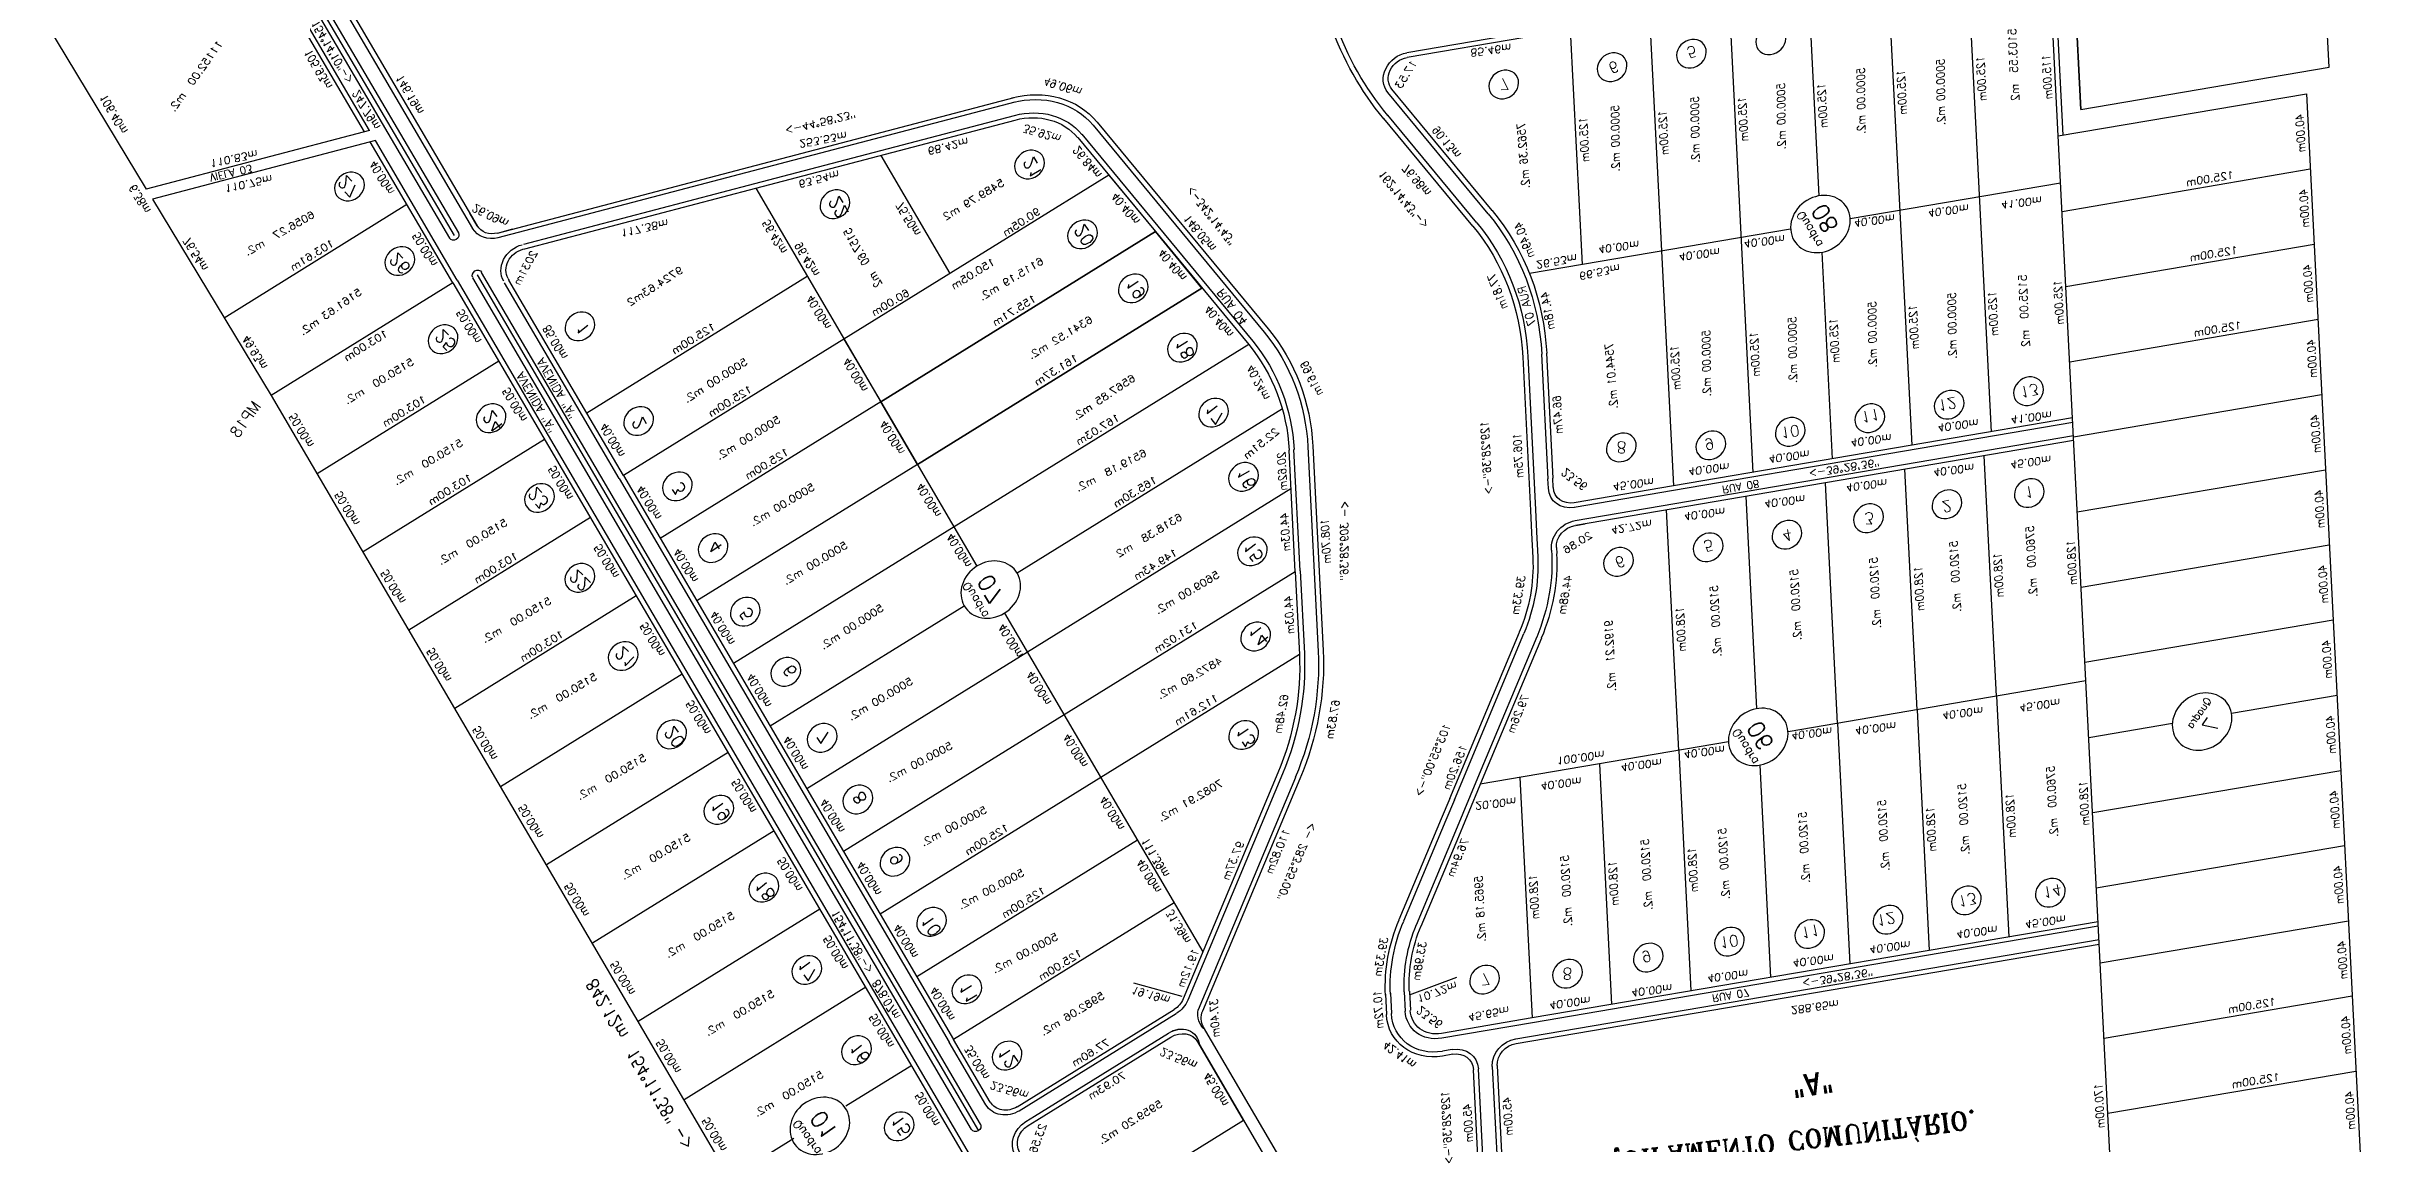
# Model space of a CAD drawing. Extents: x -23785941 to 8798891, y -8418521 to 21897894.
# Drawn here: x -2772817 to -2465343, y 4425605 to 4571250 of the extents above; entities that cross this region are included whole.
import ezdxf
from ezdxf.enums import TextEntityAlignment as Align

# ---------------------------------------------------------------- set-up
doc = ezdxf.new("R2010")
doc.units = 0
doc.header["$MEASUREMENT"] = 0
doc.header["$PDMODE"] = 34
doc.header["$PDSIZE"] = 1
doc.layers.get('0').update_dxf_attribs({"linetype": 'CONTINUOUS'})
for name, color, linetype in [('CALCADA', 3, 'CONTINUOUS'), ('LT', 6, 'CONTINUOUS'), ('REG60_100', 2, 'CONTINUOUS'), ('RUA', 1, 'CONTINUOUS'), ('TER_POLI', 5, 'CONTINUOUS')]:
    doc.layers.add(name, color=color, linetype=linetype)
doc.styles.add('1_5MM', font='romans.shx', dxfattribs={"height": 6})
doc.styles.add('1MM', font='romans.shx', dxfattribs={"height": 4})
doc.styles.add('2_5MM', font='romans.shx', dxfattribs={"height": 10})
doc.styles.add('2MM', font='romans.shx', dxfattribs={"height": 8})
doc.styles.add('3MM', font='romans.shx', dxfattribs={"height": 12})

# ---------------------------------------------------------------- blocks, each defined once
blk = doc.blocks.new('A$C3D774E76')
for p, q in [((-21509, -1887), (-21512.3, -1851.1)), ((-21602.4, -1962.8), (-21611.9, -1860.3)), ((-21552.6, -1958.2), (-21562.1, -1855.7)), ((-21702, -1972), (-21711.5, -1869.5)), ((-21652.2, -1967.4), (-21661.7, -1864.9)), ((-21851.4, -1985.8), (-21860.8, -1883.3)), ((-21801.6, -1981.2), (-21811, -1878.7)), ((-21758.3, -1906.5), (-21761.3, -1874.1)), ((-21950.9, -1995), (-21960.4, -1892.5)), ((-21901.1, -1990.4), (-21910.6, -1887.9)), ((-22089.3, -2010.3), (-22136.3, -1907.1)), ((-22050.5, -2004.2), (-22060, -1901)), ((-22000.7, -1999.6), (-22010.2, -1897.1)), ((-21755.5, -1936.3), (-21758.3, -1906.5)), ((-22095.6, -2010.9), (-22142.7, -1907.6)), ((-22000.7, -1999.6), (-21126.4, -1918.5)), ((-21502.8, -1953.6), (-21506.3, -1916.5)), ((-21751.8, -1976.6), (-21755.5, -1936.3)), ((-21460.9, -1973.6), (-21500.7, -1977.3)), ((-21379.2, -1966), (-21369.9, -2066.5)), ((-21859.2, -2010.6), (-21500.7, -1977.3)), ((-21568.8, -2109.2), (-21580.4, -1984.7)), ((-21568.8, -2109.2), (-21580.4, -1984.7)), ((-21529, -2105.5), (-21540.5, -1981)), ((-21489.1, -2101.8), (-21500.7, -1977.3)), ((-21450, -1982.7), (-21441.8, -2071.3)), ((-21440.5, -1981.8), (-21440.1, -1986.8)), ((-21438, -1981.5), (-21437.6, -1986.5)), ((-21689.7, -2105.3), (-21699.8, -1995.8)), ((-21648.5, -2116.6), (-21660, -1992.1)), ((-21608.6, -2112.9), (-21620.2, -1988.4)), ((-21437.6, -1986.5), (-21430.5, -2062.1)), ((-22000.7, -1999.6), (-22090.4, -2007.9)), ((-21807.8, -2131.4), (-21819.3, -2006.9)), ((-21767.9, -2127.7), (-21779.5, -2003.2)), ((-21728.1, -2124), (-21739.7, -1999.5)), ((-22096.7, -2008.5), (-22202.2, -2018.2)), ((-21899.2, -2011.8), (-21983.8, -2019.7)), ((-21899, -2014.3), (-21983.6, -2022.1)), ((-21859.4, -2008.1), (-21899.2, -2011.8)), ((-21859.2, -2010.6), (-21899, -2014.3)), ((-21887.4, -2138.7), (-21899, -2014.3)), ((-21847.6, -2135), (-21859.2, -2010.6)), ((-22172, -2039.5), (-22018.2, -2025.3)), ((-21984.5, -2022.2), (-21983.6, -2022.1)), ((-22008.2, -2031.1), (-21899.2, -2270.1)), ((-21992.7, -2036.3), (-21992.3, -2037.2)), ((-21992.3, -2037.2), (-21943.6, -2144)), ((-21369.9, -2066.5), (-21170.7, -2048.1)), ((-21466.9, -2063.2), (-21445.2, -2078.1)), ((-21424.4, -2077.6), (-21168.5, -2053.6)), ((-21369.9, -2066.5), (-21419.7, -2071.2)), ((-21419.7, -2071.2), (-21369.9, -2066.5)), ((-21512.9, -2179.2), (-21443.5, -2077.8)), ((-21503, -2186), (-21431.7, -2081.9)), ((-21673.4, -2118.9), (-21457.9, -2098.9)), ((-21634.7, -2265.4), (-21648.5, -2116.6)), ((-21596.5, -2243.3), (-21608.6, -2112.9)), ((-21558.4, -2221.3), (-21568.8, -2109.2)), ((-21943.6, -2144), (-21703.2, -2121.6)), ((-21753, -2288.3), (-21767.9, -2127.7)), ((-21712.7, -2290.3), (-21728.1, -2124)), ((-21847.6, -2135), (-21807.8, -2131.4)), ((-21833.7, -2284.5), (-21847.6, -2135)), ((-21673, -2284.9), (-21686.9, -2135.2)), ((-21943.6, -2144), (-21888.8, -2264)), ((-21379.3, -2157.5), (-21370, -2152.2)), ((-21273.7, -2145), (-21317, -2170)), ((-21372.9, -2167.7), (-21364, -2162.6)), ((-21332.8, -2167.6), (-21335.3, -2163.3)), ((-21330.6, -2166.4), (-21333.1, -2162)), ((-21312.2, -2178.2), (-21268.9, -2153.2)), ((-21371.2, -2166.7), (-21363.5, -2190)), ((-21320.7, -2207.6), (-21343.5, -2168)), ((-21438.9, -2229.2), (-21407.9, -2184)), ((-21917.2, -2201.8), (-21842.1, -2194.8)), ((-21425.4, -2230.8), (-21397.8, -2190.5)), ((-21314.6, -2194.1), (-21167.7, -2448.3)), ((-21431.5, -2271.6), (-21320.7, -2207.6)), ((-21178.1, -2454.3), (-21320.7, -2207.6)), ((-21596.5, -2243.3), (-21558.4, -2221.3)), ((-21445.2, -2238.4), (-21438.9, -2229.2)), ((-21444.2, -2258.2), (-21425.4, -2230.8)), ((-21443.1, -2239.8), (-21436.8, -2230.6)), ((-21646.5, -2286.1), (-21552.4, -2231.7)), ((-21445.2, -2238.4), (-21496.2, -2312.9)), ((-21596.5, -2243.3), (-21652.5, -2275.7)), ((-21411.5, -2306.2), (-21300.7, -2242.2)), ((-21486.3, -2319.7), (-21444.2, -2258.2)), ((-21379, -2362.5), (-21441.5, -2254.3)), ((-21860.6, -2283.2), (-21712.7, -2290.3)), ((-21833.7, -2284.5), (-21793.4, -2286.4)), ((-21391.5, -2340.9), (-21280.7, -2276.8)), ((-21861.1, -2295.2), (-21713.3, -2302.3)), ((-21358.5, -2368), (-21260.7, -2311.5)), ((-21536.4, -2346), (-21524.9, -2339.4)), ((-21391.5, -2340.9), (-21502.3, -2404.9)), ((-21617.3, -2392.8), (-21546.7, -2352)), ((-21546.7, -2352), (-21536.4, -2346)), ((-21521.7, -2351.4), (-21518.9, -2349.8)), ((-21351.5, -2410.1), (-21240.7, -2346.1)), ((-21020.5, -2363.3), (-21540.1, -2663.5)), ((-21611.3, -2403.2), (-21553.7, -2369.9)), ((-21550.7, -2365.3), (-21555, -2367.8)), ((-21549.4, -2367.4), (-21553.7, -2369.9)), ((-21510.7, -2414.4), (-21535.7, -2371.1)), ((-21399.8, -2582.4), (-21525.3, -2365.1)), ((-21525.3, -2365.1), (-21522.8, -2369.4)), ((-21384.5, -2383), (-21482.3, -2439.5)), ((-21331.5, -2444.8), (-21220.6, -2380.7)), ((-21289, -2518.4), (-21364, -2388.5)), ((-21691.9, -2410.9), (-21768.8, -2407.2)), ((-21692.5, -2422.9), (-21779.2, -2418.7)), ((-21727.2, -2539.4), (-21510.7, -2414.4)), ((-21586.4, -2533.2), (-21652.2, -2419.3)), ((-21410.2, -2588.4), (-21510.7, -2414.4)), ((-21351.5, -2410.1), (-21462.3, -2474.2)), ((-21311.5, -2479.4), (-21200.6, -2415.4)), ((-21631.6, -2704.8), (-21788.3, -2433.7)), ((-21747.2, -2504.8), (-21639, -2442.3)), ((-21707.2, -2574.1), (-21490.7, -2449)), ((-21331.5, -2444.8), (-21442.3, -2508.8)), ((-21566, -2538.7), (-21470.7, -2483.6)), ((-21311.5, -2479.4), (-21422.3, -2543.4)), ((-21667.2, -2643.3), (-21450.7, -2518.3)), ((-21687.2, -2608.7), (-21591.9, -2553.7)), ((-21647.1, -2678), (-21430.7, -2552.9)), ((-21518.4, -2650.9), (-21571.4, -2559.2)), ((-21540.1, -2663.5), (-21618, -2708.5)), ((-21612, -2718.9), (-21544.4, -2679.8))]:
    blk.add_line(p, q)
at = {"color": 100}
for p, q in [((-21454.7, -1958.5), (-21996.5, -2008.8)), ((-21996.3, -2011.3), (-21452, -1960.8)), ((-21454.3, -1963.5), (-21996, -2013.7)), ((-22192.8, -2026.8), (-22021.7, -2011.1)), ((-22192.6, -2029.3), (-22021.4, -2013.6)), ((-22192.3, -2031.8), (-22021.2, -2016.1))]:
    blk.add_line(p, q, dxfattribs=at)
at = {"color": 0}
for p, q in [((-22018.2, -2025.3), (-22026.1, -2026.1)), ((-22008.2, -2031.1), (-22005, -2038.3))]:
    blk.add_line(p, q, dxfattribs=at)
at = {"color": 1}
for p, q in [((-21807.8, -2131.4), (-21767.9, -2127.7)), ((-21767.9, -2127.7), (-21753, -2288.3)), ((-21793.4, -2286.4), (-21807.8, -2131.4)), ((-21793.4, -2286.4), (-21807.8, -2131.4)), ((-21753, -2288.3), (-21793.4, -2286.4)), ((-21089.8, -2403.3), (-21027.3, -2511.5)), ((-21124.4, -2423.3), (-21061.9, -2531.5)), ((-21159.1, -2443.3), (-21096.5, -2551.6)), ((-21193.7, -2463.3), (-21131.2, -2571.6)), ((-21477.5, -2771.7), (-20958, -2471.5)), ((-21228.3, -2483.4), (-21165.8, -2591.6)), ((-21263, -2503.4), (-21241.9, -2539.8)), ((-21297.6, -2523.4), (-21235.1, -2631.6)), ((-21332.2, -2543.4), (-21269.7, -2651.6)), ((-21366.9, -2563.4), (-21304.3, -2671.6)), ((-21227, -2565.6), (-21200.4, -2611.6)), ((-21401.5, -2583.4), (-21339, -2691.6)), ((-21436.1, -2603.4), (-21373.6, -2711.7)), ((-21470.8, -2623.4), (-21408.2, -2731.7)), ((-21505.4, -2643.4), (-21442.9, -2751.7)), ((-21540.1, -2663.5), (-21477.5, -2771.7)), ((-21544.4, -2679.8), (-22271.8, -3100.1)), ((-21544.4, -2679.8), (-21481.9, -2788.1)), ((-21481.9, -2788.1), (-22209.2, -3208.3))]:
    blk.add_line(p, q, dxfattribs=at)
blk.add_lwpolyline([(-21767.9, -2127.7), (-21807.8, -2131.4), (-21793.4, -2286.4), (-21753, -2288.3)], close=True)
at = {"color": 5}
for centre in [(-21506.1, -1900.8), (-21688.3, -2120.3), (-21371.5, -2375.5), (-21578.9, -2546.2), (-21232.9, -2551.8)]:
    blk.add_circle(centre, 15, dxfattribs=at)
for centre in [(-21527.7, -1936.6), (-21479.9, -1931.4), (-21630.3, -1947.2), (-21579.6, -1940.3), (-21779.2, -1958.9), (-21728.5, -1955.3), (-21679.6, -1952), (-21828.1, -1964.5), (-21978.9, -1979.7), (-21928.1, -1975.7), (-21876.8, -1971.7), (-22077.4, -1987.1), (-22027.8, -1985.3), (-21560.1, -2002.4), (-21518.6, -1996.8), (-21476, -1993.4), (-21677.7, -2012.6), (-21638.6, -2008.8), (-21598.8, -2005.4), (-21797.7, -2024.6), (-21758.9, -2018.9), (-21718.9, -2017.4), (-21939.8, -2036.4), (-21878.5, -2032.1), (-21836.8, -2028.4), (-21910.5, -2170.1), (-21540.9, -2176.7), (-21353.3, -2200.1), (-21580.7, -2209.5), (-21619.6, -2232.6), (-21328.8, -2233.9), (-21864.4, -2256.8), (-21816, -2257.4), (-21693.9, -2257.2), (-21655.6, -2250.4), (-21775.4, -2261.6), (-21733, -2263.7), (-21309.5, -2269.8), (-21290, -2305.8), (-21267.1, -2339.1), (-21495, -2371.4), (-21247.8, -2373.5), (-21544.9, -2405.2), (-21472.1, -2410.3), (-21230.7, -2409.4), (-21516.5, -2440.5), (-21451.9, -2444.4), (-21206.6, -2444.1), (-21744.6, -2463.4), (-21496.5, -2475.1), (-21432.5, -2480.7), (-21716.8, -2510.3), (-21476.5, -2509.8), (-21413, -2515.1), (-21696.8, -2544.9), (-21456.5, -2544.4), (-21391, -2550.2), (-21676.8, -2579.5), (-21436.5, -2579)]:
    blk.add_circle(centre, 7.5)
for centre, radius, start, end in [((-21454.5, -1961), 2.5, 275.3016, 95.3016), ((-21459.9, -1983.6), 10, 5.3015, 95.304), ((-21428.1, -1980.6), 10, 95.3006, 185.3004), ((-21420.6, -2061.2), 10, 185.3015, 275.3006), ((-21451.7, -2072.2), 10, 325.5787, 5.3015), ((-21423.5, -2087.6), 10, 95.3585, 145.5752), ((-21423.5, -2087.6), 10, 95.3585, 145.5721), ((-21356.5, -2175.5), 15, 30.0187, 120.0187), ((-21334.3, -2234.5), 77.2, 120.0187, 145.5787), ((-21306, -2189.1), 10, 120.0187, 210.0187), ((-21859, -2250.4), 32.8, 204.5223, 267.2501), ((-21685.3, -2275), 136.1, 267.2501, 300.0187), ((-21685.3, -2275), 148.1, 267.2501, 300.0187)]:
    blk.add_arc(centre, radius, start, end)
at = {"color": 100}
for centre, start, end in [((-22021.4, -2013.6), 275.2625, 95.2625), ((-21996.3, -2011.3), 95.3016, 275.3016)]:
    blk.add_arc(centre, 2.5, start, end, dxfattribs=at)
at = {"color": 0}
for centre, radius, start, end in [((-22017.3, -2035.3), 10, 24.5223, 95.2592), ((-21983.6, -2032.2), 10, 95.2592, 204.5223), ((-21356.5, -2175.5), 27, 30.0187, 120.0187), ((-21334.3, -2234.5), 89.2, 120.0187, 145.5787), ((-21322, -2161.4), 10, 210.0187, 300.0157), ((-21628.5, -2100), 140.1, 300.0187, 325.5787), ((-21628.5, -2100), 152.1, 300.0187, 325.5787), ((-21859, -2250.4), 44.8, 204.5223, 267.2501), ((-21707.4, -2180.6), 121.8, 267.2501, 300.0187), ((-21707.4, -2180.6), 109.8, 267.2501, 300.0187), ((-21569, -2263), 88.2, 300.0187, 325.579), ((-21569, -2263), 100.2, 300.0187, 325.579), ((-21516.7, -2360.1), 10, 120.0187, 210.0187), ((-21544.4, -2376.1), 10, 30.0187, 120.0187), ((-21778.1, -2601.7), 194.8, 87.2501, 104.7637), ((-21779.6, -2428.7), 10, 87.2475, 210.0185)]:
    blk.add_arc(centre, radius, start, end, dxfattribs=at)
for p in [(-22010.2, -1897.1), (-21454.5, -1961), (-21465.8, -1974.1), (-21449.5, -1987.6), (-21437.6, -1986.5), (-21996.3, -2011.3), (-21983.6, -2022.1), (-22005, -2038.3), (-21992.3, -2037.2), (-21431, -2057.2), (-21442.4, -2064.9), (-21414.7, -2070.7), (-21447.1, -2083.1), (-21409.2, -2076.2), (-21440.4, -2094.6), (-21370, -2152.2), (-21379.3, -2157.5), (-21364, -2162.6), (-21333.1, -2162), (-21372.9, -2167.7), (-21343.5, -2168), (-21312.7, -2167.5), (-21512.9, -2179.2), (-21503, -2186), (-21407.9, -2184), (-21306.7, -2177.9), (-21398, -2190.8), (-21312.1, -2198.4), (-21558.4, -2221.3), (-21552.4, -2231.7), (-21888.8, -2264), (-21899.7, -2269), (-21860.6, -2283.2), (-21652.5, -2275.7), (-21646.5, -2286.1), (-21861.1, -2295.2), (-21712.7, -2290.3), (-21713.3, -2302.3), (-21496.2, -2312.9), (-21486.3, -2319.7), (-21524.9, -2339.4), (-21518.9, -2349.8), (-21553.7, -2369.9), (-21533.2, -2375.4), (-21522.8, -2369.4), (-21617.3, -2392.8), (-21768.8, -2407.2), (-21611.3, -2403.2), (-21779.2, -2418.7), (-21769.3, -2419.2), (-21691.9, -2410.9), (-21692.5, -2422.9), (-21788.3, -2433.7)]:
    blk.add_point(p)
blk.add_point((-22026.1, -2026.1), dxfattribs=at)
at = {"layer": 'CALCADA'}
for p, q in [((-22000.5, -2002.1), (-21126.1, -1921)), ((-21461.1, -1971.1), (-21500.9, -1974.8)), ((-21859.4, -2008.1), (-21500.9, -1974.8)), ((-21447.5, -1982.4), (-21439.3, -2071)), ((-21440.1, -1986.8), (-21433, -2062.4)), ((-22000.5, -2002.1), (-22089.3, -2010.3)), ((-22095.6, -2010.9), (-22201.1, -2020.6)), ((-22172.2, -2037), (-22018.5, -2022.8)), ((-22006, -2030.1), (-21896.9, -2269.1)), ((-21994.6, -2038.2), (-21945.9, -2145)), ((-21510.9, -2180.6), (-21441.4, -2079.2)), ((-21505.1, -2184.6), (-21433.8, -2080.5)), ((-21945.9, -2145), (-21891.1, -2265)), ((-21272.4, -2147.2), (-21315.7, -2172.2)), ((-21378.1, -2159.7), (-21368.8, -2154.3)), ((-21374.2, -2165.5), (-21365.3, -2160.4)), ((-21311, -2180.4), (-21267.7, -2155.4)), ((-21318.5, -2206.3), (-21341.4, -2166.8)), ((-21436.8, -2230.6), (-21405.9, -2185.4)), ((-21427.5, -2229.4), (-21399.9, -2189.1)), ((-21316.8, -2195.3), (-21169.9, -2449.6)), ((-21176, -2453.1), (-21318.5, -2206.3)), ((-21647.8, -2283.9), (-21553.6, -2229.5)), ((-21595.3, -2245.5), (-21557.1, -2223.5)), ((-21446.3, -2256.8), (-21427.5, -2229.4)), ((-21443.1, -2239.8), (-21494.2, -2314.3)), ((-21595.3, -2245.5), (-21651.3, -2277.8)), ((-21488.4, -2318.3), (-21446.3, -2256.8)), ((-21860.7, -2285.7), (-21712.8, -2292.8)), ((-21861, -2292.7), (-21713.1, -2299.8)), ((-21535.1, -2348.2), (-21523.6, -2341.6)), ((-21545.5, -2354.2), (-21535.1, -2348.2)), ((-21616, -2395), (-21545.5, -2354.2)), ((-21612.5, -2401), (-21555, -2367.8)), ((-21508.6, -2413.1), (-21533.6, -2369.8)), ((-21401.9, -2583.7), (-21527.5, -2366.3)), ((-21692.3, -2420.4), (-21779, -2416.2)), ((-21692, -2413.4), (-21768.9, -2409.7)), ((-21408, -2587.2), (-21508.6, -2413.1)), ((-21633.8, -2706.1), (-21790.5, -2434.9)), ((-21538.8, -2665.6), (-21616.7, -2710.6))]:
    blk.add_line(p, q, dxfattribs=at)
for centre, radius, start, end in [((-21459.9, -1983.6), 12.5, 5.3015, 95.304), ((-21428.1, -1980.6), 12.5, 95.3006, 185.3004), ((-22017.3, -2035.3), 12.5, 24.5223, 95.2592), ((-21983.6, -2032.2), 12.5, 95.2592, 204.5223), ((-21420.6, -2061.2), 12.5, 185.3015, 207.7714), ((-21420.6, -2061.2), 12.5, 185.3015, 207.7714), ((-21422.7, -2061.8), 10.4, 182.9329, 297.7179), ((-21451.7, -2072.2), 12.5, 325.5787, 5.3015), ((-21425.2, -2090.1), 12.9, 78.8485, 131.8932), ((-21356.5, -2175.5), 24.5, 30.0187, 120.0187), ((-21334.3, -2234.5), 86.7, 120.0187, 145.5787), ((-21356.5, -2175.5), 17.5, 30.0187, 120.0187), ((-21334.3, -2234.5), 79.7, 120.0187, 145.5787), ((-21322, -2161.4), 12.5, 210.0187, 300.0157), ((-21628.5, -2100), 142.6, 300.0187, 325.5787), ((-21628.5, -2100), 149.6, 300.0187, 325.5787), ((-21306, -2189.1), 12.5, 120.0187, 210.0187), ((-21859, -2250.4), 42.3, 204.5223, 267.2501), ((-21859, -2250.4), 35.3, 204.5223, 267.2501), ((-21707.4, -2180.6), 119.3, 267.2501, 300.0187), ((-21707.4, -2180.6), 112.3, 267.2501, 300.0187), ((-21569, -2263), 90.7, 300.0187, 325.579), ((-21569, -2263), 97.7, 298.6525, 325.579), ((-21516.7, -2360.1), 12.5, 115.6345, 210.0187), ((-21544.4, -2376.1), 12.5, 30.0187, 120.0187), ((-21685.3, -2275), 138.6, 267.2501, 300.0187), ((-21778.1, -2601.7), 192.3, 87.2501, 104.7637), ((-21685.3, -2275), 145.6, 267.2501, 300.0187), ((-21779.6, -2428.7), 12.5, 87.2475, 210.0185)]:
    blk.add_arc(centre, radius, start, end, dxfattribs=at)
at = {"layer": 'TER_POLI'}
for p, q in [((-22010.2, -1897.1), (-21171.7, -1819.3)), ((-22136.3, -1907.1), (-22010.2, -1897.1)), ((-22248.8, -1916.1), (-22142.7, -1907.6))]:
    blk.add_line(p, q, dxfattribs=at)
at = {"color": 1}
for s, height, rotation, style, p in [('842.12m  154°11\'38" ->', 6, 5.3015, '2MM', (-21592.5, -1848.5)), ('154%%d11\'38"->  878.07m', 4, 5.3015, '1MM', (-21562.7, -1964.6)), ('154%%d14\'10"->  247.79m', 4, 5.2592, '1MM', (-22128.2, -2017.5)), ('129%%d28\'36"->', 4, 30.0156, '1MM', (-21300.2, -2143.3)), ('<- 283%%d55\'00"', 4, 55.5787, '1MM', (-21467.6, -2161.2)), (' 103%%d55\'00"->', 4, 55.5787, '1MM', (-21468.8, -2244.1)), ('<- 309%%d28\'36"', 4, 32.8453, '1MM', (-21594.5, -2271.4)), ('<-342°14\'43"', 4, 358.4394, '1MM', (-21782.2, -2312.5)), ('<-39%%d28\'36" ', 4, 300.3939, '1MM', (-21237.7, -2338.8)), ('129%%d28\'36"-> ', 4, 30.0187, '1MM', (-21583.6, -2349.4)), ('162%%d14\'43"->', 4, 357.2501, '1MM', (-21726.4, -2391.7)), ('<-39%%d28\'36" ', 4, 300.3939, '1MM', (-21461.9, -2487))]:
    blk.add_text(s, height=height, rotation=rotation, dxfattribs=dict(at, style=style)).set_placement(p, align=Align.MIDDLE)
at = {"style": '1MM'}
for s, rotation, p in [('125.00m', 120.0187, (-21056, -2469.8)), ('125.00m', 120.0187, (-21090.6, -2489.8)), ('40.00m', 30.0187, (-21011.9, -2498.1)), ('40.00m', 30.0187, (-21046.6, -2518.1)), ('40.00m', 30.0187, (-21081.2, -2538.1)), ('40.00m', 30.0187, (-21115.9, -2558.1)), ('40.00m', 30.0187, (-21150.5, -2578.1)), ('40.00m', 30.0187, (-21185.1, -2598.1)), ('40.00m', 30.0187, (-21219.8, -2618.1)), ('40.00m', 30.0187, (-21254.4, -2638.1)), ('125.00m', 30.0187, (-21591, -2650.2)), ('40.00m', 30.0187, (-21289, -2658.2)), ('125.00m', 120.0187, (-21402.3, -2669.9)), ('40.00m', 30.0187, (-21323.7, -2678.2)), ('125.00m', 120.0187, (-21437, -2689.9)), ('125.00m', 120.0187, (-21471.6, -2709.9)), ('40.00m', 30.0187, (-21358.3, -2698.2)), ('40.00m', 30.0187, (-21392.9, -2718.2)), ('40.00m', 30.0187, (-21427.6, -2738.2)), ('40.00m', 30.0187, (-21462.2, -2758.2))]:
    blk.add_text(s, height=4, rotation=rotation, dxfattribs=at).set_placement(p, align=Align.MIDDLE)
at = {"color": 1, "attachment_point": 1}
for s, insert, char_height, width, rotation, style in [('MP18', (-22014.5, -1888.6), 6, 94.398, 69.4954, '1_5MM'), ('01', (-21513.1, -1898.6), 8, 13.788, 0.7277, '2MM'), ('07', (-21696.9, -2117.1), 8, 20.682, 5.0339, '2MM'), ('06', (-21379.7, -2373.3), 8, 20.682, 5.0339, '2MM'), ('08', (-21588.3, -2546.2), 8, 20.682, 5.0339, '2MM'), ('7', (-21233.3, -2555.8), 8, 8.716, 69.4954, '2MM')]:
    blk.add_mtext(s, dxfattribs=dict(at, insert=insert, char_height=char_height, width=width, rotation=rotation, style=style))
at = {"color": 1, "char_height": 4, "attachment_point": 1, "style": '1MM'}
for insert, rotation in [((-21516.2, -1890.6), 0.7277), ((-21699.7, -2110.3), 5.0339), ((-21382.5, -2366.6), 5.0339), ((-21591.2, -2539.4), 5.0339), ((-21242.8, -2560.5), 69.4954)]:
    blk.add_mtext('Quadra', dxfattribs=dict(at, insert=insert, rotation=rotation))
at = {"attachment_point": 1}
for s, insert, char_height, width, rotation, style in [('15', (-21485.6, -1929.3), 6, 2.438, 359.6141, '1_5MM'), ('VIELA 03', (-22125.1, -1934.8), 4, 603.212, 296.5427, '1MM'), ('17', (-21585.3, -1937.7), 6, 0.813, 359.8022, '1_5MM'), ('16', (-21531.4, -1934), 6, 3.251, 359.0145, '1_5MM'), ('19', (-21684.5, -1949.5), 6, 1.625, 0.5141, '1_5MM'), ('18', (-21634.5, -1943.6), 6, 4.064, 357.4071, '1_5MM'), ('22', (-21832.3, -1959.9), 6, 3.251, 352.4215, '1_5MM'), ('21', (-21783.2, -1955.6), 6, 4.064, 351.5789, '1_5MM'), ('20', (-21732.3, -1952.5), 6, 2.438, 359.3104, '1_5MM'), ('24', (-21931.9, -1972.3), 6, 2.438, 359.3104, '1_5MM'), ('23', (-21882.7, -1967.7), 6, 4.876, 354.5001, '1_5MM'), ('27', (-22083.3, -1983.1), 6, 4.876, 354.5001, '1_5MM'), ('26', (-22032, -1980.8), 6, 3.251, 352.4215, '1_5MM'), ('25', (-21982.8, -1976.5), 6, 4.064, 351.5789, '1_5MM'), ('11', (-21522.6, -1993.9), 6, 3.251, 4.7176, '1_5MM'), ('12', (-21481, -1990.2), 6, 3.251, 1.7616, '1_5MM'), ('8', (-21641.7, -2007.1), 6, 4.927, 1.0523, '1_5MM'), ('9', (-21602.8, -2004.2), 6, 7.631, 10.8017, '1_5MM'), ('10', (-21564.5, -1998), 6, 2.438, 0.2492, '1_5MM'), ('5', (-21760.4, -2015.8), 6, 8.212, 0.0702, '1_5MM'), ('6', (-21721.2, -2016.4), 6, 3.942, 1.6759, '1_5MM'), ('7', (-21680.5, -2010.6), 6, 3.942, 1.1608, '1_5MM'), ('2', (-21880.9, -2028.9), 6, 11.198, 6.5852, '1_5MM'), ('3', (-21838.5, -2025.6), 6, 7.465, 2.8532, '1_5MM'), ('4', (-21800.8, -2022.9), 6, 5.226, 1.9776, '1_5MM'), ('1', (-21940.7, -2033.7), 6, 1.625, 358.5458, '1_5MM'), ('13', (-21545.6, -2174.3), 6, 4.876, 1.1422, '1_5MM'), ('14', (-21586, -2207.9), 6, 2.438, 358.3314, '1_5MM'), ('7', (-21352.1, -2197.1), 6, 3.942, 306.6149, '1_5MM'), ('15', (-21625.1, -2229.9), 6, 2.438, 0.0336, '1_5MM'), ('8', (-21328, -2230.3), 6, 3.677, 311.6198, '1_5MM'), ('16', (-21660.3, -2248.8), 6, 3.251, 6.0382, '1_5MM'), ('19', (-21780.5, -2259.7), 6, 16, 2.1698, '1_5MM'), ('18', (-21738, -2261.7), 6, 4.064, 4.0416, '1_5MM'), ('17', (-21698.9, -2254.4), 6, 0.813, 359.2246, '1_5MM'), ('9', (-21308.8, -2266.3), 6, 5.883, 297.0122, '1_5MM'), ('11', (-21267.5, -2334.7), 6, 25, 297.6447, '1_5MM'), ('6', (-21492.4, -2369), 6, 3.942, 288.9229, '1_5MM'), ('12', (-21248.3, -2367.5), 6, 25, 299.3663, '1_5MM'), ('8', (-21544, -2401.7), 6, 3.677, 311.6198, '1_5MM'), ('5', (-21470.8, -2407.9), 6, 8.212, 292.4424, '1_5MM'), ('9', (-21515.8, -2437.1), 6, 5.883, 297.0122, '1_5MM'), ('4', (-21449.9, -2441), 6, 5.226, 298.5498, '1_5MM'), ('7', (-21743.4, -2460.3), 6, 3.942, 306.6149, '1_5MM'), ('3', (-21431.5, -2477.3), 6, 7.465, 312.1202, '1_5MM'), ('6', (-21714.2, -2507.9), 6, 3.942, 288.9229, '1_5MM'), ('11', (-21476.8, -2505.4), 6, 25, 297.6447, '1_5MM'), ('2', (-21410.4, -2511.2), 6, 11.198, 297.6479, '1_5MM'), ('12', (-21457, -2538.4), 6, 25, 299.3663, '1_5MM'), ('5', (-21695.5, -2542.5), 6, 8.212, 292.4424, '1_5MM'), ('1', (-21389.8, -2547.1), 6, 5.972, 298.7256, '1_5MM')]:
    blk.add_mtext(s, dxfattribs=dict(at, insert=insert, char_height=char_height, width=width, rotation=rotation, style=style))
at = {"char_height": 6, "attachment_point": 1, "style": '1_5MM'}
for s, insert, rotation in [('22', (-21914.4, -2168.1), 5.3805), ('21', (-21868.2, -2254.7), 5.3805), ('20', (-21821.2, -2255), 2.6745), ('10', (-21289.9, -2300.3), 300.8623), ('13', (-21230, -2404.5), 296.7253), ('14', (-21206.3, -2439.9), 299.4213), ('10', (-21496.4, -2469.7), 300.8623), ('13', (-21435.8, -2574.1), 296.7253)]:
    blk.add_mtext(s, dxfattribs=dict(at, insert=insert, rotation=rotation))
at = {"layer": 'LT', "attachment_point": 1}
for s, insert, char_height, width, rotation, style in [('\\Fromant.shx;EQUIPAMENTO COMUNITÁRIO.', (-21232.5, -2184.7), 10, 664.18, 303.099, '2_5MM'), ('\\fImpact|b0|i0|c0|p34;"A"', (-21199.1, -2286.1), 12, 85.392, 300.9448, '3MM')]:
    blk.add_mtext(s, dxfattribs=dict(at, insert=insert, char_height=char_height, width=width, rotation=rotation, style=style))
at = {"layer": 'REG60_100', "style": '1MM'}
for s, rotation, p in [('50.00m', 5.2784, (-21586.6, -1862)), ('50.00m', 5.2784, (-21536.9, -1857.4)), ('50.00m', 5.2784, (-21736, -1875.8)), ('50.00m', 5.2784, (-21686.2, -1871.2)), ('50.00m', 5.2784, (-21636.4, -1866.6)), ('50.00m', 5.2784, (-21835.6, -1885)), ('50.00m', 5.2784, (-21785.8, -1880.4)), ('50.00m', 5.2784, (-21935.2, -1894.1)), ('50.00m', 5.2784, (-21885.4, -1889.6)), ('6.38m', 5.2784, (-22140.6, -1902.3)), ('76.54m', 4.5787, (-22097.9, -1908.1)), ('49.93m', 4.5548, (-22034.8, -1903)), ('50.00m', 5.2784, (-21984.9, -1898.7)), ('106.40m', 5.2762, (-22186.9, -1916.4)), ('103.00m', 95.2784, (-21909.9, -1939.5)), ('103.00m', 95.2784, (-21860.1, -1934.9)), ('103.00m', 95.2784, (-21810.3, -1930.3)), ('110.83m', 297.2575, (-22127.5, -1950.5)), ('110.75m', 297.2575, (-22111.6, -1949)), ('103.00m', 95.2784, (-22001.5, -1948)), ('103.00m', 95.2784, (-21959.7, -1944.1)), ('103.61m', 95.2592, (-22059.2, -1953)), ('50.00m', 5.302, (-21528.1, -1951.8)), ('50.00m', 5.302, (-21478.3, -1947.1)), ('50.00m', 5.302, (-21627.7, -1961)), ('50.00m', 5.302, (-21577.9, -1956.4)), ('50.00m', 5.2784, (-21777, -1974.9)), ('50.00m', 5.2784, (-21727.3, -1970.4)), ('50.00m', 5.4451, (-21677.5, -1965.7)), ('23.56m', 53.116, (-21427.8, -1979.9)), ('50.00m', 5.302, (-21876.6, -1984.1)), ('50.00m', 5.2067, (-21826.8, -1979.5)), ('40.00m', 5.3006, (-21560.1, -1986.8)), ('40.00m', 5.3006, (-21520.2, -1983.1)), ('35.00m', 5.304, (-21482.9, -1979.7)), ('23.56m', 326.235, (-21459.6, -1984.5)), ('50.00m', 5.2906, (-22024.8, -1998.3)), ('50.00m', 5.2906, (-21976.2, -1993.3)), ('50.00m', 5.302, (-21926.4, -1988.7)), ('40.00m', 5.3006, (-21679.6, -1997.9)), ('40.00m', 5.3006, (-21639.7, -1994.2)), ('40.00m', 5.3006, (-21599.9, -1990.5)), ('105.93m', 5.2762, (-22139.8, -2008.5)), ('40.00m', 5.2592, (-22070.8, -2002.1)), ('40.00m', 5.3023, (-21799, -2009)), ('40.00m', 5.2992, (-21759.2, -2005.3)), ('40.00m', 5.3006, (-21719.4, -2001.6)), ('40.00m', 5.3015, (-21878.7, -2016.4)), ('40.00m', 5.3076, (-21838.9, -2012.7)), ('77.60m', 95.3015, (-21449.9, -2026.6)), ('70.93m', 95.3015, (-21430, -2023.5)), ('26.09m', 335.4841, (-22018.1, -2033.4)), ('2031m', 62.4206, (-21983.8, -2032.2)), ('85.00m', 5.309, (-21940.9, -2022.2)), ('125.00m', 95.3015, (-21498.9, -2039.9)), ('146.19m', 5.2592, (-22098.5, -2036.7)), ('125.00m', 95.3015, (-21578.6, -2047.3)), ('125.00m', 95.3015, (-21538.7, -2043.6)), ('125.00m', 95.3015, (-21857.4, -2073.2)), ('125.00m', 95.3015, (-21817.5, -2069.5)), ('19.19m', 326.235, (-21455.5, -2066.5)), ('23.56m', 332.2376, (-21418.3, -2059.1)), ('45.00m', 5.3006, (-21392.6, -2064.6)), ('125.00m', 95.3015, (-21897.2, -2076.9)), ('117.38m', 297.0414, (-21962.2, -2089.7)), ('19.12m', 55.5787, (-21455.8, -2088.7)), ('37.40m', 30.0298, (-21424.8, -2084.6)), ('31.39m', 5.3015, (-21477.2, -2096.6)), ('40.00m', 5.3015, (-21589.1, -2107)), ('40.00m', 5.3015, (-21549.3, -2103.3)), ('111.39m', 5.3015, (-21515.4, -2107.4)), ('40.00m', 5.3015, (-21509.4, -2099.6)), ('40.00m', 5.3015, (-21716.1, -2119.1)), ('40.00m', 5.3015, (-21659.1, -2113.3)), ('40.00m', 5.3015, (-21628.9, -2110.7)), ('40.00m', 5.3015, (-21867.9, -2132.9)), ('40.00m', 5.3015, (-21828.1, -2129.2)), ('40.00m', 5.3015, (-21788.2, -2125.5)), ('40.00m', 5.3015, (-21748.4, -2121.8)), ('97.37m', 55.5787, (-21488.7, -2136.8)), ('56.42m', 5.3015, (-21915.9, -2137.4)), ('96.42m', 5.3014, (-21895.2, -2143.5)), ('42.41m', 345.0187, (-21347.7, -2145.6)), ('110.82m', 55.5754, (-21478.2, -2156.8)), ('10.72m', 30.0298, (-21375, -2150.5)), ('45.00m', 30.0156, (-21295.2, -2152.8)), ('63.54m', 294.5222, (-21926.8, -2171.2)), ('60.00m', 96.2414, (-21848.7, -2163.4)), ('112.61m', 95.3015, (-21567.6, -2165.6)), ('39.33m', 42.804, (-21397.7, -2166.6)), ('253.53m', 299.3155, (-21942.9, -2184.1)), ('131.02m', 95.3015, (-21606.6, -2178.5)), ('33.98m', 42.6329, (-21383.2, -2180.3)), ('10.72m', 288.5915, (-21363.3, -2178.3)), ('23.56', 345.0187, (-21354.5, -2168)), ('45.00m', 30.0151, (-21285.2, -2170.1)), ('149.43m', 95.3015, (-21645.5, -2191.3)), ('45.65m', 298.8484, (-21336.7, -2192.1)), ('75.50m', 5.3014, (-21880, -2194.3)), ('150.05m', 95.3015, (-21834.4, -2203.7)), ('161.37m', 95.3015, (-21764.5, -2208.4)), ('167.03m', 95.3015, (-21724.4, -2207.5)), ('165.30m', 95.3015, (-21684.5, -2204.2)), ('62.48m', 42.7531, (-21538.2, -2197.4)), ('155.71m', 95.3015, (-21804.6, -2209.2)), ('67.83m', 42.7531, (-21518.9, -2215.8)), ('76.94m', 55.5787, (-21416.5, -2224.8)), ('40.00m', 302.7778, (-21314.9, -2226.7)), ('68.42m', 295.0144, (-21899.1, -2230.6)), ('90.05m', 93.163, (-21841.6, -2237.2)), ('44.03m', 30.0187, (-21579.5, -2228.8)), ('156.20m', 55.3804, (-21457.5, -2249.5)), ('128.00m', 30.0187, (-21374.1, -2243)), ('44.03m', 30.0187, (-21617.6, -2250.9)), ('20.00m', 302.9325, (-21427.7, -2254.9)), ('35.92m', 326.9697, (-21873.9, -2270.6)), ('22.51m', 86.5905, (-21664.7, -2266.8)), ('20.62m', 30.0187, (-21645.6, -2267.1)), ('108.70m', 30.0187, (-21600.3, -2264)), ('40.00m', 302.7778, (-21293.6, -2262)), ('128.00m', 30.0187, (-21354.1, -2277.7)), ('49.06m', 326.9697, (-21887.9, -2292.1)), ('26.84m', 357.2501, (-21846.5, -2279.8)), ('40.40m', 357.2501, (-21813.4, -2281.4)), ('40.40m', 357.2501, (-21773, -2283.4)), ('40.40m', 357.2501, (-21732.7, -2285.3)), ('40.24m', 9.0308, (-21692.8, -2283.1)), ('79.26m', 55.5787, (-21460.6, -2289.2)), ('40.00m', 302.7778, (-21415.1, -2286)), ('100.00m', 302.0895, (-21420.3, -2300.9)), ('40.00m', 302.7778, (-21275.1, -2295.5)), ('148.05m', 357.2501, (-21778.2, -2303.1)), ('69.61m', 9.275, (-21677.1, -2304.9)), ('128.00m', 30.0187, (-21334.1, -2312.3)), ('39.33m', 42.7987, (-21513.3, -2323.2)), ('40.00m', 302.7778, (-21397.2, -2322.4)), ('288.65m', 301.4173, (-21232.8, -2320.4)), ('40.00m', 302.7778, (-21253.9, -2333)), ('44.68m', 42.7987, (-21498.1, -2341.4)), ('40.00m', 302.7778, (-21382.3, -2350.5)), ('106.75m', 29.8781, (-21575.3, -2363)), ('20.86', 94.6569, (-21517, -2361)), ('40.00m', 302.7778, (-21234.8, -2366.6)), ('23.56', 345.0187, (-21546, -2377.9)), ('128.00m', 30.0187, (-21444.9, -2376.4)), ('66.47m', 30.0223, (-21580.5, -2390)), ('42.72m', 300.0187, (-21506.1, -2386.6)), ('45.00m', 302.7478, (-21524.4, -2399.5)), ('40.00m', 302.7778, (-21355.3, -2397.4)), ('40.00m', 302.7778, (-21213, -2404.6)), ('170.00m', 30.0187, (-21096.1, -2402.3)), ('76.98m', 356.982, (-21730.7, -2402.2)), ('77.81m', 13.6345, (-21654.8, -2401.8)), ('44.18m', 23.9491, (-21629.9, -2415.8)), ('40.00m', 302.7778, (-21487.9, -2418.6)), ('40.00m', 302.7778, (-21336.7, -2423.6)), ('128.00m', 30.0187, (-21274.1, -2416.2)), ('17.53', 65.6854, (-21781.2, -2428.7)), ('90.13m', 357.2501, (-21737.7, -2424.7)), ('40.49m', 13.6345, (-21668.9, -2426.9)), ('26.53m', 299.3518, (-21648.6, -2433.5)), ('40.00m', 302.7778, (-21506.4, -2433.1)), ('45.00m', 301.8681, (-21195.1, -2434.1)), ('66.53m', 297.3417, (-21629.8, -2447.1)), ('40.00m', 302.7778, (-21634.6, -2461.7)), ('125.00m', 30.0187, (-21562.8, -2449.1)), ('40.00m', 302.7778, (-21467.2, -2453.3)), ('40.00m', 302.7778, (-21314.9, -2461.7)), ('128.00m', 30.0187, (-21254.1, -2450.9)), ('85.46m', 302.0038, (-21763.9, -2468.4)), ('40.00m', 302.7778, (-21485.7, -2467.8)), ('125.00m', 30.0187, (-21694, -2478.9)), ('128.00m', 30.0187, (-21384.9, -2480.3)), ('40.00m', 302.7778, (-21604.9, -2490.8)), ('125.00m', 30.0187, (-21542.8, -2483.7)), ('40.00m', 302.7778, (-21447.6, -2489.6)), ('45.00m', 301.8681, (-21293.2, -2493.8)), ('128.00m', 30.0187, (-21235.5, -2482.9)), ('40.00m', 302.7778, (-21466.1, -2504.2)), ('125.00m', 30.0187, (-21671.1, -2511.6)), ('128.00m', 30.0187, (-21364.9, -2514.9)), ('40.00m', 302.7778, (-21589.4, -2519.7)), ('125.00m', 30.0187, (-21522.8, -2518.4)), ('40.00m', 302.7778, (-21425.8, -2527.7)), ('125.00m', 30.0187, (-21651.1, -2546.3)), ('40.00m', 302.7778, (-21444.2, -2542.2)), ('128.00m', 30.0187, (-21346.4, -2546.9)), ('125.00m', 30.0187, (-21502.8, -2553)), ('45.00m', 301.8681, (-21404.1, -2559.8)), ('40.00m', 302.7778, (-21562.6, -2568.3)), ('41.00m', 303.2017, (-21423.8, -2572.8)), ('125.00m', 30.0187, (-21631.1, -2580.9)), ('125.00m', 30.0187, (-21482.8, -2587.6)), ('40.00m', 302.7778, (-21542.8, -2599.8)), ('125.00m', 30.0187, (-21611, -2615.5)), ('125.00m', 30.0187, (-21466.3, -2616.2)), ('41.00m', 303.2017, (-21522.4, -2630.4)), ('125.00m', 30.0187, (-21591, -2650.2)), ('115.00m', 30.0187, (-21570.2, -2676.2))]:
    blk.add_text(s, height=4, rotation=rotation, dxfattribs=at).set_placement(p, align=Align.MIDDLE)
for s, rotation, p in [('5150.00  m2.', 96.2615, (-21579.4, -1901.7)), ('5150.00  m2.', 96.2615, (-21527.4, -1897.6)), ('5150.00  m2.', 96.2615, (-21676.3, -1913.9)), ('5150.00  m2.', 96.2615, (-21627.1, -1908.6)), ('5150.00  m2.', 96.2615, (-21778.3, -1923.6)), ('5150.00  m2.', 96.2615, (-21726.2, -1919.5)), ('5150.00  m2.', 96.2615, (-21876.1, -1932.9)), ('5150.00  m2.', 96.2615, (-21827, -1927.6)), (' 6056.27  m2.', 97.4793, (-22076.2, -1947.7)), ('5161.63 m2.', 91.6252, (-22024.8, -1943.9)), ('5150.00  m2.', 96.2615, (-21978.1, -1942.6)), ('5150.00  m2.', 96.2615, (-21926.1, -1938.5)), ('11152.00  m2.', 69.4954, (-22173.8, -1960.2)), ('5959.20 m2.', 95.2242, (-21402.9, -2021.9)), ('5000.00 m2.', 99.3842, (-21552, -2034.4)), ('5000.00 m2.', 99.3842, (-21512.5, -2029.2)), ('5982.06 m2.', 95.5678, (-21470, -2030.4)), ('5000.00 m2.', 96.3686, (-21672.7, -2046)), ('5000.00 m2.', 99.3842, (-21631.9, -2042.9)), ('5000.00 m2.', 99.3842, (-21592.2, -2037.9)), ('5000.00 m2.', 93.7922, (-21714.1, -2055.7)), ('5000.00 m2.', 96.3152, (-21791.1, -2063.5)), ('5000.00 m2.', 96.0428, (-21754.4, -2059.6)), ('9724.63m2', 94.3375, (-21929.9, -2076.7)), ('5000.00 m2.', 94.3375, (-21868.2, -2073.3)), ('5000.00 m2.', 95.2211, (-21832, -2069.5)), ('7082.91 m2.', 97.413, (-21526, -2137)), ('5157.60  m2', 6.08, (-21877.2, -2168.7)), ('4872.60 m2.', 97.413, (-21580.7, -2171.7)), (' 6519.18  m2.', 99.8565, (-21698.5, -2201.9)), ('6318.38  m2', 96.1366, (-21657.4, -2196.9)), (' 5609.00 m2.', 96.1366, (-21619.4, -2196.6)), ('6115.19 m2.', 96.08, (-21816.4, -2216.8)), ('6341.52 m2.', 95.9657, (-21774.3, -2219.1)), ('6567.85 m2.', 92.942, (-21733.5, -2219)), ('5489.79 m2', 96.08, (-21864, -2224.8)), ('5965.18 m2.', 30.0635, (-21384.4, -2221.2)), ('5120.00  m2.', 30.0635, (-21364.2, -2259.8)), ('5120.00  m2.', 30.0635, (-21345.1, -2295.5)), ('5120.00  m2.', 30.0635, (-21324.6, -2328.6)), ('9192.21  m2.', 30.0635, (-21454.2, -2343.9)), ('5120.00  m2.', 30.0635, (-21305.6, -2364.3)), ('5120.00  m2.', 30.0635, (-21435.1, -2394.7)), ('5120.00  m2.', 30.0635, (-21284.9, -2398.5)), (' 7544.01 m2.', 28.8341, (-21579.4, -2425.1)), ('5120.00  m2.', 30.0635, (-21416.1, -2430.4)), ('5120.00  m2.', 30.0635, (-21265.9, -2434.2)), (' 7562.36 m2.', 28.8341, (-21706.1, -2454)), ('5000.00 m2.', 32.2004, (-21552.5, -2464.8)), ('5120.00  m2.', 30.0635, (-21395.4, -2464.6)), ('5760.00  m2.', 30.0187, (-21244.7, -2473.5)), ('5000.00 m2.', 32.2004, (-21682.2, -2493.8)), ('5000.00 m2.', 32.2004, (-21530.2, -2502)), ('5120.00  m2.', 30.0635, (-21376.4, -2500.3)), ('5000.00 m2.', 32.2004, (-21660, -2527.2)), ('5000.00 m2.', 32.2004, (-21510.9, -2537.3)), ('5760.00  m2.', 30.0187, (-21358.1, -2534.1)), ('5000.00 m2.', 32.2004, (-21637.7, -2564.4)), ('5000.00 m2.', 32.2004, (-21488.7, -2570.7)), ('5000.00 m2.', 32.2004, (-21618.4, -2599.7)), ('5000.00 m2.', 32.2004, (-21596.2, -2633.1))]:
    blk.add_text(s, height=4, rotation=rotation, dxfattribs=at).set_placement(p, align=Align.BOTTOM_CENTER)
at = {"layer": 'REG60_100', "char_height": 4, "width": 69.819, "attachment_point": 1, "rotation": 30.2456, "style": '1MM'}
for s, insert in [('5125.00  m2', (-21491.6, -2608.4)), ('5103.55  m2', (-21604.3, -2674.7))]:
    blk.add_mtext(s, dxfattribs=dict(at, insert=insert))
at = {"layer": 'RUA', "style": '1MM'}
blk.add_text('<-44°58\'23"', height=4, rotation=295.6779, dxfattribs=at).set_placement((-21951.5, -2188), align=Align.MIDDLE)
at = {"layer": 'RUA', "char_height": 4, "attachment_point": 1, "style": '1_5MM'}
for s, insert, width, rotation in [('\\Fromant.shx;AVENIDA "A"', (-21939, -1997.6), 1478.691, 5.5957), ('\\Fromant.shx;AVENIDA "A"', (-21938.6, -2009.5), 1478.691, 5.5957), ('RUA 07', (-21268.5, -2282.1), 808.839, 300.1173), ('RUA 07', (-21650, -2410.7), 808.839, 18.8828), ('RUA 08', (-21491.2, -2431.4), 808.839, 300.0776)]:
    blk.add_mtext(s, dxfattribs=dict(at, insert=insert, width=width, rotation=rotation))
at = {"layer": 'RUA', "insert": (-21746.3, -2292.6), "char_height": 4, "width": 808.839, "attachment_point": 1, "style": '1_5MM'}
blk.add_mtext('RUA 04', dxfattribs=at)

msp = doc.modelspace()

# ---------------------------------------------------------------- block references
at = {"linetype": 'Continuous', "xscale": 240.4782668173248, "yscale": -275.6364145158877, "zscale": 240.4782668173248, "rotation": 306.4169145854838}
msp.add_blockref('A$C3D774E76', (-21555, -44868), dxfattribs=at)

doc.saveas('drawing.dxf')
